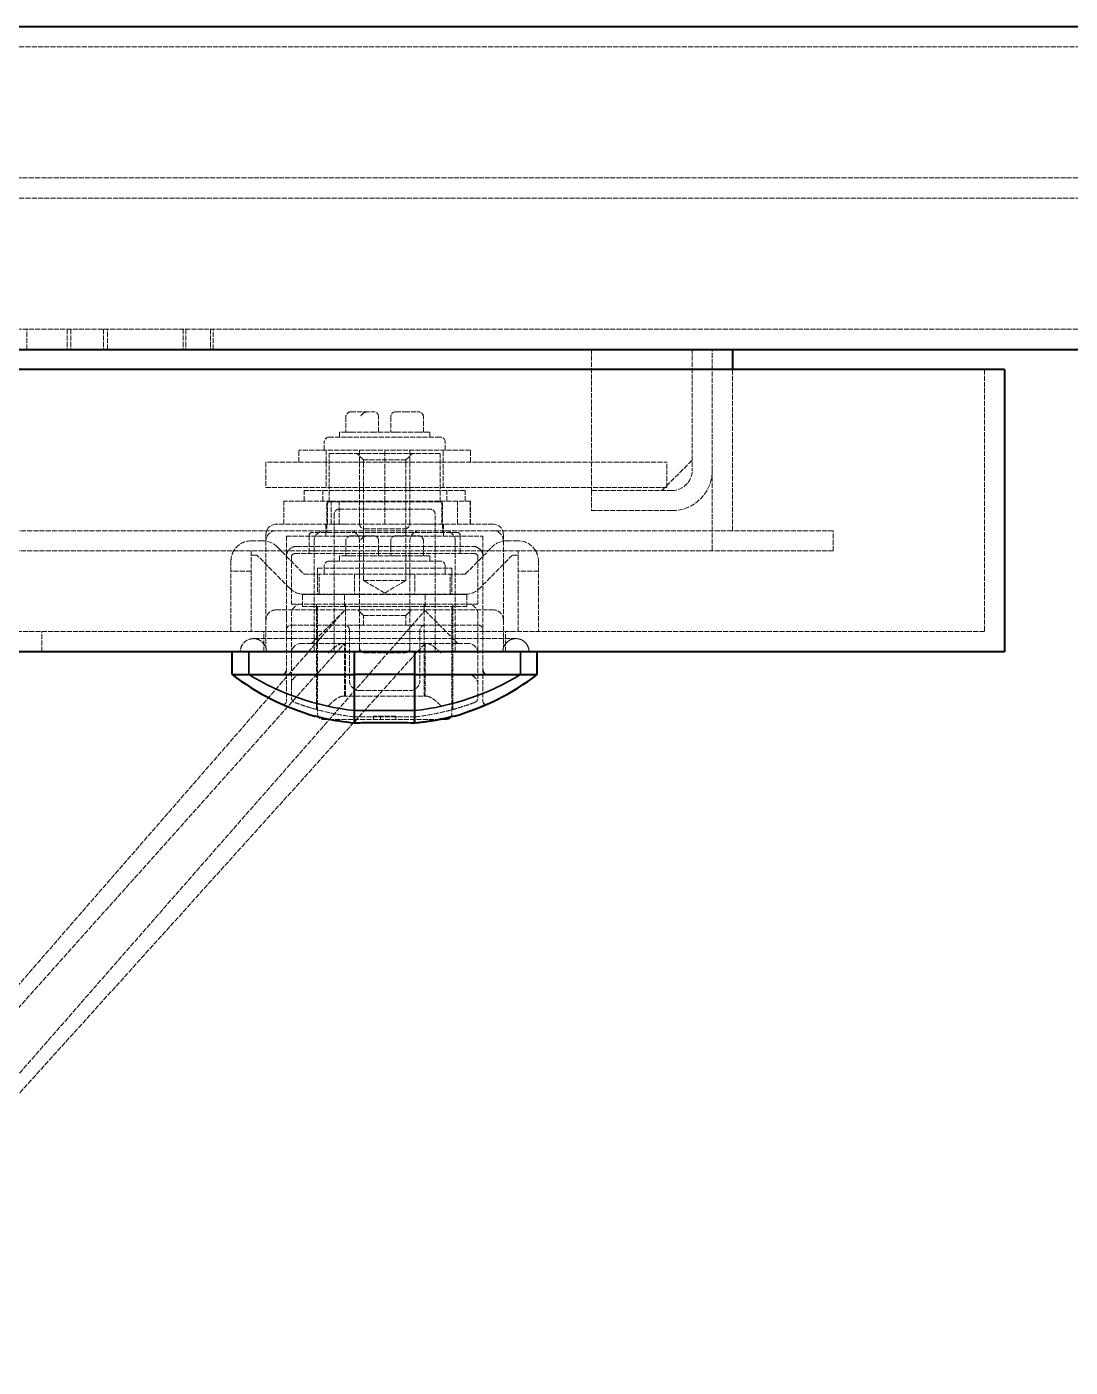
# Model space of a CAD drawing. Header units: millimetres. Extents: x 0 to 3567, y 0 to 2523.
# Drawn here: x 999.9 to 1103.4, y 1100.4 to 1233.4 of the extents above; entities that cross this region are included whole.
import ezdxf

# ---------------------------------------------------------------- set-up
doc = ezdxf.new("R2010")
doc.units = ezdxf.units.MM
doc.header["$LTSCALE"] = 3
doc.linetypes.add('DASHED', pattern=[0.2067, 0.1654, -0.0413])
for name, color, linetype, lineweight, true_color in [('가려진 것(ISO)', 2, 'DASHED', 18, 0xffff00), ('가시적인 것(ISO)', 3, 'Continuous', 40, 0x00ff00), ('가시적인 좁은 것(ISO)', 3, 'Continuous', 35, 0x00ff00)]:
    doc.layers.add(name, color=color, linetype=linetype, lineweight=lineweight, true_color=true_color)

msp = doc.modelspace()

# ---------------------------------------------------------------- linework, layer by layer
at = {"layer": '가려진 것(ISO)'}
for p, q in [((1204.9382, 1231.412), (678.9382, 1231.412)), ((709.9382, 1218.412), (1173.9382, 1218.412)), ((1173.9382, 1216.412), (709.9382, 1216.412)), ((678.9382, 1203.412), (1204.9382, 1203.412)), ((999.9382, 1201.412), (999.9382, 1203.412)), ((1003.9382, 1203.412), (1003.9382, 1201.412)), ((1004.3172, 1203.412), (1004.3172, 1201.412)), ((1007.5592, 1203.412), (1007.5592, 1201.412)), ((1007.9382, 1201.412), (1007.9382, 1203.412)), ((1015.4382, 1203.412), (1015.4382, 1201.412)), ((1015.7087, 1203.412), (1015.7087, 1201.412)), ((1018.1677, 1203.412), (1018.1677, 1201.412)), ((1018.4382, 1201.412), (1018.4382, 1203.412)), ((1055.9382, 1201.412), (1055.9382, 1187.412)), ((1065.9382, 1201.412), (1065.9382, 1189.412)), ((1067.9382, 1189.412), (1067.9382, 1201.412)), ((1069.9382, 1199.412), (1069.9382, 1183.412)), ((1094.9382, 1199.412), (1094.9382, 1173.412)), ((1031.5896, 1194.712), (1031.5896, 1193.212)), ((1032.0896, 1195.212), (1033.4463, 1195.212)), ((1033.4463, 1195.212), (1034.3382, 1195.212)), ((1034.8382, 1193.212), (1034.8382, 1194.712)), ((1036.0382, 1194.712), (1036.0382, 1193.212)), ((1036.5382, 1195.212), (1037.4301, 1195.212)), ((1037.4301, 1195.212), (1038.7868, 1195.212)), ((1039.2868, 1193.212), (1039.2868, 1194.712)), ((1031.0215, 1193.212), (1030.9545, 1193.212)), ((1030.9545, 1193.212), (1030.9545, 1192.712)), ((1031.6566, 1193.212), (1031.0215, 1193.212)), ((1031.6566, 1193.212), (1032.0896, 1193.212)), ((1032.0896, 1193.212), (1034.3382, 1193.212)), ((1036.5382, 1193.212), (1034.3382, 1193.212)), ((1036.5382, 1193.212), (1038.7868, 1193.212)), ((1038.7868, 1193.212), (1039.2198, 1193.212)), ((1039.8549, 1193.212), (1039.2198, 1193.212)), ((1039.9219, 1193.212), (1039.8549, 1193.212)), ((1039.9219, 1193.212), (1039.9219, 1192.712)), ((1029.4382, 1191.412), (1029.4382, 1192.212)), ((1040.9382, 1192.712), (1029.9382, 1192.712)), ((1041.4382, 1191.412), (1041.4382, 1192.212)), ((1028.6377, 1190.212), (1023.6377, 1190.212)), ((1023.6377, 1190.212), (1023.6377, 1187.712)), ((1043.9382, 1191.412), (1026.9382, 1191.412)), ((1026.9382, 1190.212), (1026.9382, 1191.412)), ((1028.6377, 1190.212), (1054.4382, 1190.212)), ((1029.6399, 1191.412), (1029.6399, 1187.712)), ((1029.9228, 1191.0928), (1035.4382, 1191.0928)), ((1029.9228, 1186.2856), (1029.9228, 1191.0928)), ((1033.3382, 1190.4428), (1032.6882, 1191.0928)), ((1032.9382, 1191.412), (1032.9382, 1184.112)), ((1037.5382, 1190.4428), (1033.3382, 1190.4428)), ((1033.3382, 1178.4928), (1033.3382, 1190.4428)), ((1035.4382, 1187.712), (1035.4382, 1191.412)), ((1035.4382, 1191.0928), (1040.9536, 1191.0928)), ((1037.5382, 1190.4428), (1038.1882, 1191.0928)), ((1037.5382, 1178.4928), (1037.5382, 1190.4428)), ((1037.9382, 1191.412), (1037.9382, 1184.112)), ((1040.9536, 1186.2856), (1040.9536, 1191.0928)), ((1041.2365, 1187.712), (1041.2365, 1191.412)), ((1043.9382, 1190.212), (1043.9382, 1191.412)), ((1054.4382, 1190.212), (1063.4382, 1190.212)), ((1062.9382, 1187.412), (1065.9382, 1190.412)), ((1063.4382, 1187.712), (1063.4382, 1190.212)), ((1067.9382, 1189.412), (1067.9382, 1181.412)), ((1023.6377, 1187.712), (1028.6377, 1187.712)), ((1054.4382, 1187.712), (1028.6377, 1187.712)), ((1035.4382, 1186.362), (1035.4382, 1187.712)), ((1063.4382, 1187.712), (1054.4382, 1187.712)), ((1030.139, 1186.362), (1025.4382, 1186.362)), ((1025.4382, 1184.062), (1025.4382, 1186.362)), ((1043.4382, 1187.412), (1027.4382, 1187.412)), ((1027.4382, 1186.362), (1027.4382, 1187.412)), ((1029.2882, 1186.362), (1029.2882, 1187.412)), ((1029.7813, 1184.062), (1029.7813, 1186.362)), ((1035.3724, 1186.2928), (1029.9886, 1186.2928)), ((1030.139, 1186.362), (1030.9339, 1186.362)), ((1030.139, 1184.062), (1030.139, 1186.362)), ((1043.9382, 1186.362), (1030.9339, 1186.362)), ((1030.9339, 1184.062), (1030.9339, 1186.362)), ((1035.3724, 1186.2928), (1035.3724, 1186.2928)), ((1035.4382, 1184.062), (1035.4382, 1186.362)), ((1040.8878, 1186.2928), (1035.504, 1186.2928)), ((1041.0951, 1184.062), (1041.0951, 1186.362)), ((1041.5882, 1186.362), (1041.5882, 1187.412)), ((1042.6466, 1184.062), (1042.6466, 1186.362)), ((1043.4382, 1186.362), (1043.4382, 1187.412)), ((1043.9187, 1184.062), (1043.9187, 1186.362)), ((1043.9382, 1184.062), (1043.9382, 1186.362)), ((1063.9382, 1187.412), (1055.9382, 1187.412)), ((1055.9382, 1187.412), (1055.9382, 1185.412)), ((1029.6882, 1185.9928), (1029.6882, 1183.2428)), ((1030.4382, 1185.062), (1030.4382, 1171.412)), ((1030.9382, 1185.562), (1039.9382, 1185.562)), ((1040.4382, 1171.412), (1040.4382, 1185.062)), ((1041.1882, 1185.9928), (1041.1882, 1183.2428)), ((1055.9382, 1185.412), (1063.9382, 1185.412)), ((1030.4382, 1184.062), (1024.6649, 1184.062)), ((1029.5882, 1184.062), (1029.5882, 1182.862)), ((1030.4382, 1184.062), (1030.9382, 1184.062)), ((1031.2493, 1184.062), (1030.9382, 1184.062)), ((1031.2493, 1184.062), (1031.4752, 1184.062)), ((1039.4012, 1184.062), (1031.4752, 1184.062)), ((1033.4382, 1183.612), (1037.4382, 1183.612)), ((1039.4012, 1184.062), (1039.6271, 1184.062)), ((1039.9382, 1184.062), (1039.6271, 1184.062)), ((1039.9382, 1184.062), (1040.4382, 1184.062)), ((1046.2115, 1184.062), (1040.4382, 1184.062)), ((1041.2882, 1184.062), (1041.2882, 1182.862)), ((813.9382, 1183.412), (1069.9382, 1183.412)), ((1022.1882, 1182.412), (1023.3508, 1182.412)), ((1023.6649, 1183.062), (1023.6649, 1174.562)), ((1025.6882, 1182.862), (1045.1882, 1182.862)), ((1025.6882, 1182.862), (1025.6882, 1173.562)), ((1027.9382, 1182.9428), (1027.9382, 1181.1428)), ((1042.6382, 1183.2428), (1028.2382, 1183.2428)), ((1028.4382, 1171.412), (1028.4382, 1182.412)), ((1031.5896, 1182.412), (1031.5896, 1180.912)), ((1032.0896, 1182.912), (1033.4463, 1182.912)), ((1032.9382, 1179.112), (1032.9382, 1182.412)), ((1033.4463, 1182.912), (1034.3382, 1182.912)), ((1034.8382, 1180.912), (1034.8382, 1182.412)), ((1036.0382, 1182.412), (1036.0382, 1180.912)), ((1036.5382, 1182.912), (1037.4301, 1182.912)), ((1037.4301, 1182.912), (1038.7868, 1182.912)), ((1037.9382, 1179.112), (1037.9382, 1182.412)), ((1039.2868, 1180.912), (1039.2868, 1182.412)), ((1042.4382, 1171.412), (1042.4382, 1182.412)), ((1042.9382, 1182.9428), (1042.9382, 1181.1428)), ((1045.1882, 1182.862), (1045.1882, 1173.562)), ((1047.2115, 1183.062), (1047.2115, 1174.562)), ((1047.5256, 1182.412), (1048.6882, 1182.412)), ((1079.9382, 1183.412), (1069.9382, 1183.412)), ((1079.9382, 1181.412), (1079.9382, 1183.412)), ((813.9382, 1181.412), (1069.9382, 1181.412)), ((1022.1882, 1181.412), (1022.1882, 1177.412)), ((1022.7632, 1181.0086), (1022.1882, 1181.0086)), ((1026.0132, 1177.7086), (1022.7632, 1181.0086)), ((1024.7758, 1181.8153), (1027.4382, 1179.112)), ((1044.3882, 1181.1428), (1026.4882, 1181.1428)), ((1026.6882, 1181.862), (1044.1882, 1181.862)), ((1031.0215, 1180.912), (1030.9545, 1180.912)), ((1030.9545, 1180.912), (1030.9545, 1180.412)), ((1031.6566, 1180.912), (1031.0215, 1180.912)), ((1031.6566, 1180.912), (1032.0896, 1180.912)), ((1032.0896, 1180.912), (1034.3382, 1180.912)), ((1036.5382, 1180.912), (1034.3382, 1180.912)), ((1036.5382, 1180.912), (1038.7868, 1180.912)), ((1038.7868, 1180.912), (1039.2198, 1180.912)), ((1039.8549, 1180.912), (1039.2198, 1180.912)), ((1039.9219, 1180.912), (1039.8549, 1180.912)), ((1039.9219, 1180.912), (1039.9219, 1180.412)), ((1043.4382, 1179.112), (1046.1006, 1181.8153)), ((1044.1882, 1181.862), (1044.1905, 1181.862)), ((1048.1132, 1181.0086), (1044.8632, 1177.7086)), ((1048.6882, 1181.0086), (1048.1132, 1181.0086)), ((1048.6882, 1177.412), (1048.6882, 1181.412)), ((1079.9382, 1181.412), (1069.9382, 1181.412)), ((1020.1882, 1180.412), (1020.1882, 1177.412)), ((1026.1882, 1180.8428), (1026.1882, 1176.1428)), ((1028.7882, 1179.7043), (1042.0882, 1179.7043)), ((1028.7882, 1179.7043), (1028.7882, 1177.1043)), ((1029.4382, 1179.112), (1029.4382, 1179.912)), ((1040.9382, 1180.412), (1029.9382, 1180.412)), ((1041.4382, 1179.112), (1041.4382, 1179.912)), ((1042.0882, 1179.7043), (1042.0882, 1177.1043)), ((1044.6882, 1180.8428), (1044.6882, 1176.1428)), ((1050.6882, 1180.412), (1050.6882, 1177.412)), ((1022.1882, 1179.412), (1020.1882, 1179.412)), ((1027.4382, 1179.112), (1043.4382, 1179.112)), ((1028.9382, 1177.112), (1028.9382, 1179.112)), ((1032.4382, 1179.112), (1032.4382, 1177.112)), ((1032.9382, 1179.112), (1032.9382, 1171.812)), ((1033.3382, 1178.4928), (1037.5382, 1178.4928)), ((1035.4382, 1177.231), (1033.3382, 1178.4928)), ((1035.4382, 1177.231), (1037.5382, 1178.4928)), ((1037.9382, 1179.112), (1037.9382, 1171.812)), ((1038.4382, 1179.112), (1038.4382, 1177.112)), ((1041.9382, 1177.112), (1041.9382, 1179.112)), ((1050.6882, 1179.412), (1048.6882, 1179.412)), ((1020.1882, 1173.412), (1020.1882, 1177.412)), ((1022.1882, 1177.412), (1022.1882, 1173.412)), ((1031.4382, 1177.1043), (1027.2882, 1177.1043)), ((1027.2882, 1175.9043), (1027.2882, 1177.1043)), ((1043.4382, 1177.112), (1027.4382, 1177.112)), ((1032.4382, 1177.1043), (1031.4382, 1177.1043)), ((1031.4382, 1175.9043), (1031.4382, 1177.1043)), ((1032.4382, 1177.1043), (1038.4382, 1177.1043)), ((1039.4382, 1177.1043), (1038.4382, 1177.1043)), ((1043.5882, 1177.1043), (1039.4382, 1177.1043)), ((1039.4382, 1175.9043), (1039.4382, 1177.1043)), ((1043.5882, 1175.9043), (1043.5882, 1177.1043)), ((1048.6882, 1173.412), (1048.6882, 1177.412)), ((1050.6882, 1177.412), (1050.6882, 1173.412)), ((1024.6649, 1175.562), (1046.2115, 1175.562)), ((1044.6882, 1176.1428), (1026.1882, 1176.1428)), ((1027.2882, 1175.9043), (1031.4382, 1175.9043)), ((1028.6882, 1176.1428), (1028.6882, 1165.6761)), ((1028.7882, 1175.9043), (1028.7882, 1165.2043)), ((1032.4382, 1175.9043), (1031.4382, 1175.9043)), ((1031.5382, 1176.1428), (1031.5382, 1167.0043)), ((1032.4382, 1175.9043), (1038.4382, 1175.9043)), ((1033.3382, 1175.012), (1032.7882, 1175.562)), ((1037.5382, 1175.012), (1038.0882, 1175.562)), ((1039.4382, 1175.9043), (1038.4382, 1175.9043)), ((1039.3382, 1176.1428), (1039.3382, 1167.0043)), ((1039.4382, 1175.9043), (1043.5882, 1175.9043)), ((1042.0882, 1175.9043), (1042.0882, 1165.2043)), ((1042.1882, 1176.1428), (1042.1882, 1165.6761)), ((1023.6649, 1174.562), (1023.6649, 1171.7804)), ((1026.1882, 1171.2428), (1026.1882, 1175.1428)), ((1031.4382, 1175.4928), (1028.1882, 1172.2428)), ((1037.5382, 1175.012), (1033.3382, 1175.012)), ((1033.3382, 1174.062), (1033.3382, 1175.012)), ((1037.5382, 1174.062), (1037.5382, 1175.012)), ((1039.4382, 1175.4928), (1042.6882, 1172.2428)), ((1044.6882, 1175.1428), (1044.6882, 1171.2428)), ((1047.2115, 1174.562), (1047.2115, 1171.7804)), ((1094.9382, 1173.412), (788.9382, 1173.412)), ((1001.4382, 1171.412), (1001.4382, 1173.412)), ((1023.4382, 1171.412), (1023.4382, 1173.412)), ((1025.6882, 1173.562), (1025.6882, 1166.4905)), ((1026.1882, 1174.062), (1044.6882, 1174.062)), ((1031.9382, 1173.562), (1031.9382, 1168.562)), ((1038.9382, 1173.562), (1038.9382, 1168.562)), ((1045.1882, 1173.562), (1045.1882, 1166.4905)), ((1047.4382, 1171.412), (1047.4382, 1173.412)), ((1022.4182, 1172.712), (1022.4099, 1172.712)), ((1048.4582, 1172.712), (1022.4182, 1172.712)), ((1031.2689, 1172.2428), (1027.1882, 1172.2428)), ((1031.4382, 1172.2428), (1031.2689, 1172.2428)), ((1031.4382, 1172.2428), (1039.4382, 1172.2428)), ((1031.4382, 1167.0043), (1031.4382, 1172.2428)), ((1032.9382, 1171.412), (1032.9382, 1171.812)), ((1037.9382, 1171.412), (1037.9382, 1171.812)), ((1039.6075, 1172.2428), (1039.4382, 1172.2428)), ((1039.4382, 1172.2428), (1039.4382, 1167.0043)), ((1039.6075, 1172.2428), (1043.6882, 1172.2428)), ((1048.4665, 1172.712), (1048.4582, 1172.712)), ((1026.1882, 1171.2428), (1026.1882, 1166.8486)), ((1033.4382, 1171.312), (1037.4382, 1171.312)), ((1044.6882, 1166.8484), (1044.6882, 1171.2428)), ((1031.2689, 1167.0043), (1039.6075, 1167.0043)), ((1032.9382, 1167.562), (1037.9382, 1167.562)), ((1034.3382, 1164.7043), (1034.3382, 1165.0043)), ((1036.5382, 1165.0043), (1034.3382, 1165.0043)), ((1035.0382, 1164.7043), (1035.0382, 1165.0043)), ((1036.5382, 1164.7043), (1036.5382, 1165.0043)), ((1029.2882, 1164.7043), (1041.5882, 1164.7043))]:
    msp.add_line(p, q, dxfattribs=at)
for centre, radius, start, end in [((1032.0896, 1194.712), 0.5, 90, 180), ((1034.3382, 1194.712), 0.5, 0, 90), ((1036.5382, 1194.712), 0.5, 90, 180), ((1038.7868, 1194.712), 0.5, 0, 90), ((1029.9382, 1192.212), 0.5, 90, 180), ((1040.9382, 1192.212), 0.5, 0, 90), ((1063.9382, 1189.412), 4, 270, 0), ((1063.9382, 1189.412), 2, 270, 0), ((1029.9882, 1185.9928), 0.3, 102.598028, 180), ((1040.8882, 1185.9928), 0.3, 0, 77.401972), ((1030.9382, 1185.062), 0.5, 90, 180), ((1039.9382, 1185.062), 0.5, 0, 90), ((1024.6649, 1183.062), 1, 90, 180), ((1033.4382, 1184.112), 0.5, 180, 270), ((1037.4382, 1184.112), 0.5, 270, 0), ((1046.2115, 1183.062), 1, 0, 90), ((1022.1882, 1180.412), 2, 90.000036, 150), ((1023.3508, 1180.412), 2, 44.562636, 89.999964), ((1024.6649, 1182.412), 1, 90, 180), ((1028.2382, 1182.9428), 0.3, 90, 180), ((1029.4382, 1182.412), 1, 90, 180), ((1032.0896, 1182.412), 0.5, 90, 180), ((1031.9382, 1182.412), 1, 0, 90), ((1034.3382, 1182.412), 0.5, 0, 90), ((1036.5382, 1182.412), 0.5, 90, 180), ((1038.9382, 1182.412), 1, 90, 180), ((1038.7868, 1182.412), 0.5, 0, 90), ((1041.4382, 1182.412), 1, 0, 90), ((1042.6382, 1182.9428), 0.3, 0, 90), ((1047.5256, 1180.412), 2, 90.000037, 135.437364), ((1046.2115, 1182.412), 1, 0, 90), ((1048.6882, 1180.412), 2, 30, 89.999964), ((1026.4882, 1180.8428), 0.3, 90, 180), ((1044.3882, 1180.8428), 0.3, 0, 90), ((1029.9382, 1179.912), 0.5, 90, 180), ((1040.9382, 1179.912), 0.5, 0, 90), ((1027.4382, 1179.112), 2, 224.562636, 270), ((1043.4382, 1179.112), 2, 270, 315.437364), ((1027.1882, 1175.1428), 1, 90, 180), ((1043.6882, 1175.1428), 1, 0, 90), ((1031.4382, 1173.562), 0.5, 0, 90), ((1039.4382, 1173.562), 0.5, 90, 180), ((1022.4099, 1171.412), 1.3, 90, 180), ((1022.4099, 1171.412), 1.3, 0, 90), ((1027.1882, 1171.2428), 1, 90, 180), ((1033.4382, 1171.812), 0.5, 180, 270), ((1037.4382, 1171.812), 0.5, 270, 0), ((1043.6882, 1171.2428), 1, 0, 90), ((1048.4665, 1171.412), 1.3, 90, 180), ((1048.4665, 1171.412), 1.3, 0, 90), ((1027.1882, 1168.1428), 1, 90, 180), ((1043.6882, 1168.1428), 1, 0, 90), ((1032.9382, 1168.562), 1, 180, 270), ((1037.9382, 1168.562), 1, 270, 0), ((1025.3882, 1166.4905), 0.3, 246.083466, 0), ((1026.6882, 1166.8486), 0.5, 180, 249.490916), ((1045.4882, 1166.4905), 0.3, 180, 293.916534), ((1029.2882, 1165.2043), 0.5, 180, 270), ((1041.5882, 1165.2043), 0.5, 270, 0)]:
    msp.add_arc(centre, radius, start, end, dxfattribs=at)
for centre, major_axis, ratio, start_param, end_param in [((1033.4463, 1194.712), (-0.433, -0.433), 0.57728011, 4.18872495, 5.23606248), ((1033.735, 1194.712), (-0.5774, 0), 0.8660254, 4.71238898, 5.23598776), ((1033.4463, 1182.412), (-0.433, -0.433), 0.57728011, 4.18872495, 5.23606248), ((1033.735, 1182.412), (-0.5774, 0), 0.8660254, 4.71238898, 5.23598776), ((1025.3717, 1169.1428), (0.3165, 0), 0.00001, 5.87748083, 6.28216147), ((1045.504, 1169.1429), (0.3158, 0), 0.00001, 3.14161254, 3.54689438)]:
    msp.add_ellipse(centre, major_axis=major_axis, ratio=ratio, start_param=start_param, end_param=end_param, dxfattribs=at)
for points in [[(1029.9886, 1186.2928), (1029.9679, 1186.2928), (1029.9452, 1186.2906), (1029.9228, 1186.2856)], [(1035.504, 1186.2928), (1035.4833, 1186.2928), (1035.4606, 1186.2906), (1035.4382, 1186.2856)], [(1040.8878, 1186.2928), (1040.9085, 1186.2928), (1040.9313, 1186.2906), (1040.9536, 1186.2856)], [(1026.0449, 1181.6276), (1026.084, 1181.6604), (1026.1249, 1181.6897), (1026.1673, 1181.7156)], [(1026.3113, 1181.7882), (1026.4303, 1181.8367), (1026.5588, 1181.862), (1026.6882, 1181.862)], [(1045.1734, 1181.0337), (1045.1831, 1180.9779), (1045.1882, 1180.9197), (1045.1882, 1180.862)], [(1025.6882, 1174.8794), (1025.6882, 1174.9289), (1025.6882, 1174.9806), (1025.6882, 1175.0323)], [(1025.6882, 1174.4799), (1025.6882, 1174.5475), (1025.6882, 1174.622), (1025.6882, 1174.7037)], [(1038.4612, 1164.9456), (1038.4569, 1164.9456), (1038.4505, 1164.9456), (1038.4208, 1164.9456), (1038.3847, 1164.9456), (1038.3426, 1164.9456), (1038.2949, 1164.9456), (1038.2411, 1164.9456), (1038.1809, 1164.9456), (1038.1137, 1164.9456), (1038.0395, 1164.9456), (1037.9589, 1164.9456), (1037.8722, 1164.9456), (1037.7772, 1164.9456), (1037.6744, 1164.9456), (1037.5635, 1164.9456), (1037.4442, 1164.9456), (1037.3166, 1164.9456), (1037.1805, 1164.9456), (1037.0358, 1164.9456), (1036.8824, 1164.9456), (1036.7203, 1164.9456), (1036.5497, 1164.9456), (1036.3706, 1164.9456), (1036.1834, 1164.9456), (1035.9873, 1164.9456), (1035.7846, 1164.9456), (1035.5769, 1164.9456), (1035.3659, 1164.9456), (1035.1536, 1164.9456), (1034.9418, 1164.9456), (1034.7324, 1164.9456), (1034.5271, 1164.9456), (1034.3278, 1164.9456), (1034.1361, 1164.9456), (1033.9537, 1164.9456), (1033.7822, 1164.9456), (1033.6232, 1164.9456), (1033.4773, 1164.9456), (1033.3438, 1164.9456), (1033.2221, 1164.9456), (1033.1114, 1164.9456), (1033.011, 1164.9456), (1032.9204, 1164.9456), (1032.8373, 1164.9456), (1032.7615, 1164.9456), (1032.6937, 1164.9456), (1032.6333, 1164.9456), (1032.58, 1164.9456), (1032.5328, 1164.9456), (1032.4913, 1164.9456), (1032.4556, 1164.9456), (1032.4263, 1164.9456), (1032.4152, 1164.9456), (1032.4152, 1164.9456)], [(1043.5751, 1165.418), (1043.2347, 1165.3014), (1042.856, 1165.1798), (1042.4462, 1165.0605)], [(1032.4383, 1164.3274), (1032.4383, 1164.3274), (1032.4384, 1164.3274), (1032.4385, 1164.3274)], [(1038.438, 1164.3274), (1038.438, 1164.3274), (1038.4381, 1164.3274), (1038.4382, 1164.3274)]]:
    msp.add_open_spline(points, degree=3, dxfattribs=at)
for points, knots in [([(1029.9228, 1186.2856), (1029.9452, 1186.2906), (1029.9679, 1186.2928), (1029.9886, 1186.2928), (1029.9886, 1186.2928), (1029.9886, 1186.2928)], [-0.17329249326, -0.17329249326, -0.17329249326, -0.17329249326, -0.16449836577, -0.16449836577, -0.16449709592, -0.16449709592, -0.16449709592, -0.16449709592]), ([(1035.4382, 1186.2856), (1035.4158, 1186.2906), (1035.3931, 1186.2928), (1035.3724, 1186.2928), (1035.3724, 1186.2928), (1035.3724, 1186.2928)], [-0.17329249333, -0.17329249333, -0.17329249333, -0.17329249333, -0.16449836577, -0.16449836577, -0.16449683489, -0.16449683489, -0.16449683489, -0.16449683489]), ([(1040.9536, 1186.2856), (1040.9313, 1186.2906), (1040.9085, 1186.2928), (1040.8878, 1186.2928), (1040.8878, 1186.2928), (1040.8878, 1186.2928)], [-0.17329249334, -0.17329249334, -0.17329249334, -0.17329249334, -0.16449836577, -0.16449836577, -0.16449709614, -0.16449709614, -0.16449709614, -0.16449709614]), ([(1020.1882, 1180.412), (1020.1885, 1180.7086), (1020.2556, 1180.9587), (1020.394, 1181.3182), (1020.4313, 1181.3744), (1020.4562, 1181.412)], [0.33262756, 0.33262756, 0.33262756, 0.33262756, 0.466363989, 0.466363989, 0.612669946, 0.612669946, 0.612669946, 0.612669946]), ([(1026.0449, 1181.6276), (1026.0445, 1181.6272), (1026.0441, 1181.6269), (1026.0437, 1181.6265), (1026.0192, 1181.6059), (1025.9963, 1181.5846), (1025.9748, 1181.5627), (1025.9533, 1181.5409), (1025.9333, 1181.5185), (1025.9145, 1181.4955), (1025.8957, 1181.4725), (1025.8781, 1181.449), (1025.8616, 1181.4248), (1025.8451, 1181.4005), (1025.8297, 1181.3756), (1025.8153, 1181.3498), (1025.8009, 1181.324), (1025.7875, 1181.2974), (1025.7752, 1181.2699), (1025.7629, 1181.2423), (1025.7516, 1181.2138), (1025.7416, 1181.1843), (1025.7316, 1181.1549), (1025.7227, 1181.1244), (1025.715, 1181.0919), (1025.7073, 1181.0593), (1025.7008, 1181.0247), (1025.696, 1180.9865), (1025.6912, 1180.9483), (1025.6882, 1180.9066), (1025.6882, 1180.862)], [0.398856972, 0.398856972, 0.398856972, 0.398856972, 0.4, 0.4, 0.4, 0.466666667, 0.466666667, 0.466666667, 0.533333333, 0.533333333, 0.533333333, 0.6, 0.6, 0.6, 0.666666667, 0.666666667, 0.666666667, 0.733333333, 0.733333333, 0.733333333, 0.8, 0.8, 0.8, 0.866666667, 0.866666667, 0.866666667, 0.933333333, 0.933333333, 0.933333333, 1, 1, 1, 1]), ([(1025.6882, 1180.862), (1025.6882, 1180.958), (1025.7024, 1181.0551), (1025.7332, 1181.1588), (1025.7372, 1181.1713), (1025.7414, 1181.1838)], [0, 0, 0, 0, 0.0287960814, 0.0287960814, 0.0327791259, 0.0327791259, 0.0327791259, 0.0327791259]), ([(1025.6882, 1180.862), (1025.6882, 1180.928), (1025.6949, 1180.9947), (1025.7129, 1181.0843), (1025.7192, 1181.1103), (1025.7264, 1181.1356)], [0, 0, 0, 0, 0.0198167572, 0.0198167572, 0.0281010457, 0.0281010457, 0.0281010457, 0.0281010457]), ([(1025.7414, 1181.1838), (1025.7714, 1181.2719), (1025.8128, 1181.3527), (1025.8868, 1181.462), (1025.9156, 1181.4985), (1025.9461, 1181.5322)], [0, 0, 0, 0, 0.0298015073, 0.0298015073, 0.0465323093, 0.0465323093, 0.0465323093, 0.0465323093]), ([(1026.6882, 1181.862), (1026.6388, 1181.862), (1026.5917, 1181.8583), (1026.5473, 1181.852), (1026.503, 1181.8457), (1026.4614, 1181.8368), (1026.422, 1181.8259), (1026.3826, 1181.815), (1026.3453, 1181.8021), (1026.3101, 1181.7878), (1026.275, 1181.7734), (1026.2418, 1181.7575), (1026.2105, 1181.7405), (1026.1957, 1181.7324), (1026.1813, 1181.7241), (1026.1673, 1181.7156)], [0, 0, 0, 0, 0.066666667, 0.066666667, 0.066666667, 0.133333333, 0.133333333, 0.133333333, 0.2, 0.2, 0.2, 0.266666667, 0.266666667, 0.266666667, 0.298219601, 0.298219601, 0.298219601, 0.298219601]), ([(1044.8472, 1181.6141), (1044.8349, 1181.6249), (1044.8222, 1181.6355), (1044.8091, 1181.6459), (1044.7804, 1181.6686), (1044.7497, 1181.6904), (1044.7166, 1181.711), (1044.6835, 1181.7316), (1044.648, 1181.751), (1044.6099, 1181.7687), (1044.5718, 1181.7864), (1044.5311, 1181.8025), (1044.4874, 1181.8162), (1044.4438, 1181.8298), (1044.3972, 1181.8412), (1044.3474, 1181.8492), (1044.2975, 1181.8573), (1044.2443, 1181.862), (1044.1882, 1181.862)], [0.636108262, 0.636108262, 0.636108262, 0.636108262, 0.666666667, 0.666666667, 0.666666667, 0.733333333, 0.733333333, 0.733333333, 0.8, 0.8, 0.8, 0.866666667, 0.866666667, 0.866666667, 0.933333333, 0.933333333, 0.933333333, 1, 1, 1, 1]), ([(1044.2525, 1181.8599), (1044.3958, 1181.8507), (1044.5361, 1181.8106), (1044.681, 1181.7323), (1044.6982, 1181.7224), (1044.7151, 1181.7119)], [0, 0, 0, 0, 0.0575595583, 0.0575595583, 0.0654059462, 0.0654059462, 0.0654059462, 0.0654059462]), ([(1044.8472, 1181.6141), (1044.8977, 1181.5699), (1044.9451, 1181.5194), (1045.0328, 1181.4026), (1045.073, 1181.3349), (1045.1053, 1181.2606)], [0, 0, 0, 0, 0.0255359172, 0.0255359172, 0.0522460375, 0.0522460375, 0.0522460375, 0.0522460375]), ([(1045.1882, 1180.862), (1045.1882, 1180.8909), (1045.1869, 1180.9192), (1045.1846, 1180.9468), (1045.1823, 1180.9744), (1045.1788, 1181.0011), (1045.1744, 1181.0276), (1045.1699, 1181.0541), (1045.1644, 1181.0802), (1045.158, 1181.106), (1045.1515, 1181.1317), (1045.1441, 1181.157), (1045.1354, 1181.1826), (1045.1268, 1181.2081), (1045.1169, 1181.234), (1045.1055, 1181.2603), (1045.1054, 1181.2604), (1045.1054, 1181.2605), (1045.1053, 1181.2606)], [0, 0, 0, 0, 0.066666667, 0.066666667, 0.066666667, 0.133333333, 0.133333333, 0.133333333, 0.2, 0.2, 0.2, 0.266666667, 0.266666667, 0.266666667, 0.333333333, 0.333333333, 0.333333333, 0.333587341, 0.333587341, 0.333587341, 0.333587341]), ([(1050.4203, 1181.412), (1050.4451, 1181.3744), (1050.4825, 1181.3182), (1050.6208, 1180.9587), (1050.688, 1180.7086), (1050.6882, 1180.412)], [-0.612669946, -0.612669946, -0.612669946, -0.612669946, -0.466363989, -0.466363989, -0.33262756, -0.33262756, -0.33262756, -0.33262756]), ([(1024.6649, 1175.562), (1024.3457, 1175.562), (1024.0835, 1175.4155), (1023.7429, 1175.0273), (1023.6649, 1174.7834), (1023.6649, 1174.562)], [-0.474925775, -0.474925775, -0.474925775, -0.474925775, -0.237462887, -0.237462887, 0, 0, 0, 0]), ([(1047.2115, 1174.562), (1047.2115, 1174.7834), (1047.1336, 1175.0273), (1046.7929, 1175.4155), (1046.5307, 1175.562), (1046.2115, 1175.562)], [-1.433090566, -1.433090566, -1.433090566, -1.433090566, -1.195627679, -1.195627679, -0.958164791, -0.958164791, -0.958164791, -0.958164791]), ([(1025.6882, 1173.562), (1025.6882, 1173.6726), (1025.7272, 1173.7948), (1025.8981, 1173.9892), (1026.0299, 1174.062), (1026.1882, 1174.062)], [0, 0, 0, 0, 0.150259873, 0.150259873, 0.300519745, 0.300519745, 0.300519745, 0.300519745]), ([(1025.8764, 1173.9528), (1025.8342, 1173.9192), (1025.797, 1173.878), (1025.739, 1173.788), (1025.7172, 1173.7381), (1025.6974, 1173.6612), (1025.6929, 1173.6352), (1025.6898, 1173.6026), (1025.6893, 1173.5962), (1025.6887, 1173.5849), (1025.6885, 1173.58), (1025.6883, 1173.5739), (1025.6883, 1173.5725), (1025.6883, 1173.5701), (1025.6883, 1173.5691), (1025.6882, 1173.5675), (1025.6882, 1173.5669), (1025.6882, 1173.5655), (1025.6882, 1173.565), (1025.6882, 1173.5641), (1025.6882, 1173.5638), (1025.6882, 1173.5631), (1025.6882, 1173.5631), (1025.6882, 1173.5631), (1025.6882, 1173.5631), (1025.6882, 1173.5632), (1025.6882, 1173.5642), (1025.6882, 1173.566), (1025.6882, 1173.5664), (1025.6882, 1173.5668)], [0, 0, 0, 0, 0.0162068896, 0.0162068896, 0.0321288167, 0.0321288167, 0.0400170102, 0.0400170102, 0.0419486292, 0.0419486292, 0.0434016958, 0.0434016958, 0.0438711424, 0.0438711424, 0.0442772819, 0.0442772819, 0.0446812726, 0.0446812726, 0.0454876453, 0.0454876453, 0.0466813214, 0.0466813214, 0.0497671377, 0.0497671377, 0.0502594641, 0.0502594641, 0.060989732, 0.060989732, 0.0635883959, 0.0635883959, 0.0635883959, 0.0635883959]), ([(1044.6882, 1174.062), (1044.8465, 1174.062), (1044.9783, 1173.9892), (1045.1492, 1173.7948), (1045.1882, 1173.6726), (1045.1882, 1173.562)], [0.591638864, 0.591638864, 0.591638864, 0.591638864, 0.741898736, 0.741898736, 0.892158609, 0.892158609, 0.892158609, 0.892158609]), ([(1022.4182, 1172.712), (1022.3056, 1172.712), (1022.1928, 1172.6973), (1022.0835, 1172.6681), (1021.9742, 1172.639), (1021.8684, 1172.5955), (1021.77, 1172.5388), (1021.6715, 1172.4822), (1021.5804, 1172.4125), (1021.4998, 1172.3321), (1021.4193, 1172.2517), (1021.3493, 1172.1605), (1021.2924, 1172.062), (1021.2355, 1171.9634), (1021.1916, 1171.8574), (1021.1623, 1171.7478), (1021.133, 1171.6382), (1021.1182, 1171.525), (1021.1182, 1171.412)], [0, 0, 0, 0, 0.16666667, 0.16666667, 0.16666667, 0.33333333, 0.33333333, 0.33333333, 0.5, 0.5, 0.5, 0.66666667, 0.66666667, 0.66666667, 0.83333333, 0.83333333, 0.83333333, 1, 1, 1, 1]), ([(1023.7182, 1171.412), (1023.7182, 1171.5248), (1023.7034, 1171.6379), (1023.6742, 1171.7473), (1023.645, 1171.8567), (1023.6013, 1171.9626), (1023.5446, 1172.061), (1023.4879, 1172.1594), (1023.4181, 1172.2505), (1023.3377, 1172.331), (1023.2572, 1172.4115), (1023.1661, 1172.4813), (1023.0676, 1172.5382), (1022.969, 1172.595), (1022.863, 1172.6388), (1022.7535, 1172.668), (1022.644, 1172.6972), (1022.531, 1172.712), (1022.4182, 1172.712)], [0, 0, 0, 0, 0.16666667, 0.16666667, 0.16666667, 0.33333333, 0.33333333, 0.33333333, 0.5, 0.5, 0.5, 0.66666667, 0.66666667, 0.66666667, 0.83333333, 0.83333333, 0.83333333, 1, 1, 1, 1]), ([(1031.2689, 1172.2428), (1031.2642, 1172.2428), (1031.2595, 1172.2427), (1031.1998, 1172.2402), (1031.1353, 1172.2245), (1030.9803, 1172.1667), (1030.8897, 1172.1214), (1030.6753, 1171.9958), (1030.5509, 1171.9093), (1030.3226, 1171.7311), (1030.2167, 1171.6393), (1030.0158, 1171.4481), (1029.9206, 1171.3475), (1029.8346, 1171.2458), (1029.8334, 1171.2443), (1029.8321, 1171.2428)], [-0.19610765, -0.19610765, -0.19610765, -0.19610765, -0.193556472, -0.193556472, -0.16478853, -0.16478853, -0.130895591, -0.130895591, -0.085716488, -0.085716488, -0.04378836, -0.04378836, 0, 0, 0.000647112, 0.000647112, 0.000647112, 0.000647112]), ([(1039.6075, 1172.2428), (1039.6122, 1172.2428), (1039.6169, 1172.2427), (1039.6766, 1172.2402), (1039.7411, 1172.2245), (1039.8961, 1172.1667), (1039.9867, 1172.1214), (1040.2011, 1171.9958), (1040.3255, 1171.9093), (1040.5538, 1171.7311), (1040.6597, 1171.6393), (1040.8606, 1171.4481), (1040.9558, 1171.3475), (1041.0418, 1171.2458), (1041.043, 1171.2443), (1041.0443, 1171.2428)], [0.209634233, 0.209634233, 0.209634233, 0.209634233, 0.212752238, 0.212752238, 0.247911905, 0.247911905, 0.289335253, 0.289335253, 0.344552349, 0.344552349, 0.395796162, 0.395796162, 0.449313518, 0.449313518, 0.450104406, 0.450104406, 0.450104406, 0.450104406]), ([(1047.1582, 1171.412), (1047.1582, 1171.5486), (1047.1799, 1171.685), (1047.2221, 1171.8145), (1047.2643, 1171.944), (1047.3269, 1172.0666), (1047.4066, 1172.1763), (1047.4863, 1172.286), (1047.583, 1172.3827), (1047.6926, 1172.4626), (1047.8022, 1172.5425), (1047.925, 1172.6054), (1048.0547, 1172.6478), (1048.1844, 1172.6901), (1048.3211, 1172.712), (1048.4582, 1172.712)], [0, 0, 0, 0, 0.2, 0.2, 0.2, 0.4, 0.4, 0.4, 0.6, 0.6, 0.6, 0.8, 0.8, 0.8, 1, 1, 1, 1]), ([(1048.4582, 1172.712), (1048.5953, 1172.712), (1048.732, 1172.6901), (1048.8617, 1172.6478), (1048.9914, 1172.6054), (1049.1142, 1172.5425), (1049.2238, 1172.4626), (1049.3334, 1172.3827), (1049.4301, 1172.286), (1049.5098, 1172.1763), (1049.5895, 1172.0666), (1049.6521, 1171.944), (1049.6943, 1171.8145), (1049.7365, 1171.685), (1049.7582, 1171.5486), (1049.7582, 1171.412)], [0, 0, 0, 0, 0.2, 0.2, 0.2, 0.4, 0.4, 0.4, 0.6, 0.6, 0.6, 0.8, 0.8, 0.8, 1, 1, 1, 1]), ([(1025.6872, 1169.6428), (1025.6836, 1169.5917), (1025.671, 1169.5373), (1025.6395, 1169.456), (1025.627, 1169.4296), (1025.5918, 1169.3658), (1025.5669, 1169.33), (1025.499, 1169.2502), (1025.4521, 1169.21), (1025.3556, 1169.1563), (1025.3091, 1169.1428), (1025.2666, 1169.1428)], [-0.0707812005, -0.0707812005, -0.0707812005, -0.0707812005, -0.0554619635, -0.0554619635, -0.0476429769, -0.0476429769, -0.0354768856, -0.0354768856, -0.0172173939, -0.0172173939, -0.0000010422, -0.0000010422, -0.0000010422, -0.0000010422]), ([(1025.6872, 1169.6428), (1025.6853, 1169.6159), (1025.6812, 1169.5895), (1025.6708, 1169.5362), (1025.6642, 1169.5093), (1025.6439, 1169.4308), (1025.6287, 1169.3791), (1025.6089, 1169.2859), (1025.6019, 1169.2309), (1025.6251, 1169.1579), (1025.6457, 1169.1428), (1025.6626, 1169.1428)], [0.000001, 0.000001, 0.000001, 0.000001, 0.0081161226, 0.0081161226, 0.0172801377, 0.0172801377, 0.0368124179, 0.0368124179, 0.0561770731, 0.0561770731, 0.0720283438, 0.0720283438, 0.0720283438, 0.0720283438]), ([(1032.4382, 1169.6428), (1032.4382, 1169.5782), (1032.4395, 1169.5133), (1032.442, 1169.4528), (1032.4444, 1169.3924), (1032.4482, 1169.3364), (1032.4528, 1169.2898), (1032.4575, 1169.2432), (1032.4631, 1169.2059), (1032.4693, 1169.1808), (1032.4754, 1169.1557), (1032.482, 1169.1428), (1032.4886, 1169.1428)], [0, 0, 0, 0, 0.25, 0.25, 0.25, 0.5, 0.5, 0.5, 0.75, 0.75, 0.75, 1, 1, 1, 1]), ([(1038.3878, 1169.1428), (1038.3879, 1169.1428), (1038.388, 1169.1428), (1038.3949, 1169.1433), (1038.4015, 1169.1569), (1038.4136, 1169.2079), (1038.419, 1169.2442), (1038.4282, 1169.3353), (1038.4318, 1169.3891), (1038.4356, 1169.48), (1038.4366, 1169.5129), (1038.4379, 1169.5783), (1038.4382, 1169.6105), (1038.4382, 1169.6428)], [-0.0003658706, -0.0003658706, -0.0003658706, -0.0003658706, 0, 0, 0.0199010461, 0.0199010461, 0.0392588893, 0.0392588893, 0.0585795852, 0.0585795852, 0.0688861924, 0.0688861924, 0.0785802991, 0.0785802991, 0.0785802991, 0.0785802991]), ([(1045.2138, 1169.1428), (1045.2307, 1169.1428), (1045.2512, 1169.1579), (1045.2745, 1169.2308), (1045.2675, 1169.2857), (1045.2478, 1169.379), (1045.2325, 1169.4307), (1045.2122, 1169.5092), (1045.2056, 1169.5362), (1045.1952, 1169.5895), (1045.1911, 1169.6159), (1045.1892, 1169.6428)], [0.000001, 0.000001, 0.000001, 0.000001, 0.024489744, 0.024489744, 0.054427799, 0.054427799, 0.084635184, 0.084635184, 0.09880659, 0.09880659, 0.111353737, 0.111353737, 0.111353737, 0.111353737]), ([(1045.1892, 1169.6428), (1045.1928, 1169.5917), (1045.2054, 1169.5373), (1045.2369, 1169.456), (1045.2494, 1169.4296), (1045.2846, 1169.3658), (1045.3095, 1169.33), (1045.3774, 1169.2502), (1045.4243, 1169.21), (1045.5208, 1169.1563), (1045.5673, 1169.1428), (1045.6098, 1169.1428)], [0.0000018341, 0.0000018341, 0.0000018341, 0.0000018341, 0.015415401, 0.015415401, 0.0232826604, 0.0232826604, 0.0355238411, 0.0355238411, 0.0538959094, 0.0538959094, 0.0712183108, 0.0712183108, 0.0712183108, 0.0712183108]), ([(1032.4152, 1164.9456), (1031.9156, 1165.0053), (1031.4425, 1165.0767), (1030.9883, 1165.1572), (1030.5341, 1165.2378), (1030.0989, 1165.3281), (1029.7033, 1165.4195), (1029.3078, 1165.5109), (1028.9517, 1165.6031), (1028.6413, 1165.6891), (1028.3308, 1165.775), (1028.0659, 1165.8545), (1027.8411, 1165.9248), (1027.6162, 1165.995), (1027.4314, 1166.056), (1027.2773, 1166.1081), (1027.1233, 1166.1602), (1027.0001, 1166.2034), (1026.9009, 1166.2387), (1026.8017, 1166.274), (1026.7265, 1166.3014), (1026.6695, 1166.3223), (1026.6125, 1166.3432), (1026.5737, 1166.3576), (1026.5488, 1166.3669), (1026.524, 1166.3761), (1026.513, 1166.3802), (1026.513, 1166.3802)], [0, 0, 0, 0, 0.11111111, 0.11111111, 0.11111111, 0.22222222, 0.22222222, 0.22222222, 0.33333333, 0.33333333, 0.33333333, 0.44444444, 0.44444444, 0.44444444, 0.55555556, 0.55555556, 0.55555556, 0.66666667, 0.66666667, 0.66666667, 0.77777778, 0.77777778, 0.77777778, 0.88888889, 0.88888889, 0.88888889, 1, 1, 1, 1]), ([(1031.2689, 1167.0043), (1031.2642, 1167.0043), (1031.2595, 1167.0042), (1031.1998, 1167.0016), (1031.1353, 1166.9859), (1030.9803, 1166.9281), (1030.8897, 1166.8828), (1030.6753, 1166.7573), (1030.5509, 1166.6707), (1030.3226, 1166.4925), (1030.2167, 1166.4008), (1030.0158, 1166.2095), (1029.9206, 1166.1089), (1029.8346, 1166.0072), (1029.8334, 1166.0058), (1029.8321, 1166.0043)], [-0.19610765, -0.19610765, -0.19610765, -0.19610765, -0.193556472, -0.193556472, -0.16478853, -0.16478853, -0.130895591, -0.130895591, -0.085716488, -0.085716488, -0.04378836, -0.04378836, 0, 0, 0.000647112, 0.000647112, 0.000647112, 0.000647112]), ([(1038.4612, 1164.9456), (1038.8918, 1164.997), (1039.3074, 1165.0579), (1039.7073, 1165.1258), (1040.1072, 1165.1938), (1040.4915, 1165.2691), (1040.8543, 1165.348), (1041.2172, 1165.4269), (1041.5585, 1165.5096), (1041.8743, 1165.592), (1042.1901, 1165.6745), (1042.4802, 1165.7567), (1042.7416, 1165.8349), (1043.0029, 1165.9131), (1043.2355, 1165.9873), (1043.4377, 1166.0542), (1043.6399, 1166.1211), (1043.8119, 1166.1807), (1043.9496, 1166.2295), (1044.0874, 1166.2784), (1044.1911, 1166.3164), (1044.2596, 1166.3417), (1044.328, 1166.3669), (1044.3612, 1166.3794), (1044.3649, 1166.3808)], [0, 0, 0, 0, 0.125, 0.125, 0.125, 0.25, 0.25, 0.25, 0.375, 0.375, 0.375, 0.5, 0.5, 0.5, 0.625, 0.625, 0.625, 0.75, 0.75, 0.75, 0.875, 0.875, 0.875, 1, 1, 1, 1]), ([(1039.6075, 1167.0043), (1039.6122, 1167.0043), (1039.6169, 1167.0042), (1039.6766, 1167.0016), (1039.7411, 1166.9859), (1039.8961, 1166.9281), (1039.9867, 1166.8828), (1040.2011, 1166.7573), (1040.3255, 1166.6707), (1040.5538, 1166.4925), (1040.6597, 1166.4008), (1040.8606, 1166.2095), (1040.9558, 1166.1089), (1041.0418, 1166.0072), (1041.043, 1166.0058), (1041.0443, 1166.0043)], [0.209634233, 0.209634233, 0.209634233, 0.209634233, 0.212752238, 0.212752238, 0.247911906, 0.247911906, 0.289335253, 0.289335253, 0.344552349, 0.344552349, 0.395796162, 0.395796162, 0.449313518, 0.449313518, 0.450104406, 0.450104406, 0.450104406, 0.450104406]), ([(1044.365, 1166.3808), (1044.428, 1166.4046), (1044.4849, 1166.4405), (1044.5333, 1166.4867), (1044.5817, 1166.5329), (1044.6212, 1166.5896), (1044.6477, 1166.6516), (1044.6743, 1166.7136), (1044.6881, 1166.7809), (1044.6882, 1166.8484)], [0.000000025, 0.000000025, 0.000000025, 0.000000025, 0.333333333, 0.333333333, 0.333333333, 0.666666667, 0.666666667, 0.666666667, 1, 1, 1, 1]), ([(1045.5918, 1166.209), (1045.5948, 1166.2101), (1045.5979, 1166.2113), (1045.6024, 1166.2131), (1045.6039, 1166.2137), (1045.6062, 1166.2147), (1045.607, 1166.215), (1045.608, 1166.2155), (1045.6082, 1166.2156), (1045.6086, 1166.2157), (1045.6087, 1166.2158), (1045.6091, 1166.216), (1045.6093, 1166.2161), (1045.6096, 1166.2162), (1045.6097, 1166.2162), (1045.6098, 1166.2163)], [0, 0, 0, 0, 0.00097449514, 0.00097449514, 0.0014672886, 0.0014672886, 0.00172858393, 0.00172858393, 0.00180845574, 0.00180845574, 0.0018762776, 0.0018762776, 0.00199036387, 0.00199036387, 0.00211495227, 0.00211495227, 0.00211495227, 0.00211495227]), ([(1032.4472, 1164.3263), (1032.4609, 1164.3269), (1032.4748, 1164.3378), (1032.4873, 1164.3584), (1032.5026, 1164.3834), (1032.516, 1164.4213), (1032.5261, 1164.468), (1032.5362, 1164.5148), (1032.5428, 1164.5705), (1032.5453, 1164.6265)], [0.059526695, 0.059526695, 0.059526695, 0.059526695, 0.333333333, 0.333333333, 0.333333333, 0.666666667, 0.666666667, 0.666666667, 0.999999999, 0.999999999, 0.999999999, 0.999999999]), ([(1038.3311, 1164.6265), (1038.3335, 1164.5704), (1038.34, 1164.5148), (1038.3501, 1164.468), (1038.3602, 1164.4213), (1038.3738, 1164.3834), (1038.3891, 1164.3584), (1038.4017, 1164.3378), (1038.4156, 1164.3269), (1038.4293, 1164.3263)], [0, 0, 0, 0, 0.333333333, 0.333333333, 0.333333333, 0.666666667, 0.666666667, 0.666666667, 0.940448375, 0.940448375, 0.940448375, 0.940448375])]:
    msp.add_open_spline(points, degree=3, knots=knots, dxfattribs=at)
for points, weights in [([(1031.4382, 1175.4928), (912.2498, 1038.7337), (1031.4382, 1172.2428)], [2.18606992019, 2.18606992019, 1.55453860991]), ([(1039.4382, 1172.2428), (919.3253, 1038.7337), (1039.4382, 1175.4928)], [1.55453860991, 2.18606992019, 2.18606992019])]:
    msp.add_rational_spline(points, weights, degree=2, dxfattribs=at)
at = {"layer": '가시적인 것(ISO)'}
for p, q in [((1206.9382, 1233.412), (676.9382, 1233.412)), ((676.9382, 1201.412), (1206.9382, 1201.412)), ((1069.9382, 1201.412), (1069.9382, 1199.412)), ((1096.9382, 1199.412), (786.9382, 1199.412)), ((1096.9382, 1199.412), (1096.9382, 1171.412)), ((1096.9382, 1171.412), (786.9382, 1171.412)), ((1020.3007, 1169.1428), (1020.3007, 1171.412)), ((1032.4382, 1169.1428), (1032.4382, 1171.412)), ((1038.4382, 1169.1428), (1038.4382, 1171.412)), ((1050.5757, 1169.1428), (1050.5757, 1171.412)), ((1038.4382, 1169.1428), (1032.4382, 1169.1428)), ((1032.4382, 1165.5712), (1032.4382, 1169.1428)), ((1038.4382, 1165.5712), (1038.4382, 1169.1428)), ((1032.4382, 1164.3274), (1032.4382, 1165.5712)), ((1038.4382, 1164.3274), (1038.4382, 1165.5712))]:
    msp.add_line(p, q, dxfattribs=at)
for start, end in [(232.891459, 253.987162), (286.012838, 307.108541)]:
    msp.add_arc((1035.4382, 1189.152), 25.09, start, end, dxfattribs=at)
for points, knots in [([(1020.3007, 1169.1428), (1020.3565, 1169.1428), (1020.4401, 1169.1428), (1020.8587, 1169.1428), (1021.0331, 1169.1429), (1021.4518, 1169.1428), (1021.696, 1169.1428), (1021.9747, 1169.1428)], [-0.794182825, -0.794182825, -0.794182825, -0.794182825, -0.397060479, -0.397060479, -0.1985164, -0.1985164, -0.000001, -0.000001, -0.000001, -0.000001]), ([(1021.9747, 1169.1428), (1022.4781, 1169.1428), (1023.0785, 1169.1429), (1024.4775, 1169.1428), (1025.274, 1169.1429), (1026.6095, 1169.1428), (1027.0772, 1169.1429), (1028.2996, 1169.1428), (1029.0783, 1169.1428), (1030.3041, 1169.1428), (1030.7208, 1169.1428), (1031.5699, 1169.1428), (1032.0016, 1169.1428), (1032.4382, 1169.1428)], [-1.4373876, -1.4373876, -1.4373876, -1.4373876, -1.07799796, -1.07799796, -0.71829101, -0.71829101, -0.53864198, -0.53864198, -0.26919777, -0.26919777, -0.13451784, -0.13451784, -0.000001, -0.000001, -0.000001, -0.000001]), ([(1038.4382, 1169.1428), (1038.8748, 1169.1428), (1039.3065, 1169.1428), (1040.1556, 1169.1428), (1040.5723, 1169.1428), (1041.7981, 1169.1428), (1042.5769, 1169.1428), (1043.7992, 1169.1429), (1044.2669, 1169.1428), (1045.6024, 1169.1429), (1046.3989, 1169.1428), (1047.7979, 1169.1429), (1048.3983, 1169.1428), (1048.9017, 1169.1428)], [-1.43451955, -1.43451955, -1.43451955, -1.43451955, -1.30026929, -1.30026929, -1.16585639, -1.16585639, -0.89694514, -0.89694514, -0.71765182, -0.71765182, -0.35866508, -0.35866508, -0.000001, -0.000001, -0.000001, -0.000001]), ([(1048.9017, 1169.1428), (1049.1804, 1169.1428), (1049.4246, 1169.1428), (1049.8433, 1169.1429), (1050.0177, 1169.1428), (1050.4363, 1169.1428), (1050.5199, 1169.1428), (1050.5757, 1169.1428)], [-0.79365146, -0.79365146, -0.79365146, -0.79365146, -0.595268882, -0.595268882, -0.396857642, -0.396857642, -0.000001, -0.000001, -0.000001, -0.000001]), ([(1032.4439, 1164.3263), (1031.4226, 1164.4258), (1030.4436, 1164.5778), (1029.205, 1164.8504), (1028.8503, 1164.9398), (1028.5171, 1165.0355)], [0, 0, 0, 0, 0.321773695, 0.321773695, 0.459943574, 0.459943574, 0.459943574, 0.459943574]), ([(1042.3593, 1165.0355), (1041.5319, 1164.798), (1040.5611, 1164.5975), (1039.1665, 1164.4051), (1038.8027, 1164.3624), (1038.4326, 1164.3263)], [0, 0, 0, 0, 0.343124535, 0.343124535, 0.459743791, 0.459743791, 0.459743791, 0.459743791])]:
    msp.add_open_spline(points, degree=3, knots=knots, dxfattribs=at)
for points in [[(1045.4804, 1166.1593), (1045.3899, 1166.1198), (1045.2509, 1166.0596), (1045.0686, 1165.9838)], [(1032.4385, 1164.3274), (1032.4413, 1164.3265), (1032.4442, 1164.3262), (1032.4472, 1164.3263)], [(1035.4394, 1164.3644), (1034.4303, 1164.3644), (1033.4099, 1164.349), (1032.4472, 1164.3262)], [(1038.4293, 1164.3262), (1037.4673, 1164.3489), (1036.4477, 1164.3643), (1035.4394, 1164.3644)], [(1038.4293, 1164.3263), (1038.4322, 1164.3262), (1038.4351, 1164.3265), (1038.438, 1164.3274)]]:
    msp.add_open_spline(points, degree=3, dxfattribs=at)
at = {"layer": '가시적인 좁은 것(ISO)'}
for p, q in [((1021.9747, 1169.1428), (1021.9747, 1171.412)), ((1048.9017, 1169.1428), (1048.9017, 1171.412)), ((1038.4382, 1165.5712), (1032.4382, 1165.5712))]:
    msp.add_line(p, q, dxfattribs=at)
for centre, major_axis, ratio, start_param, end_param in [((1035.4382, 1189.3708), (-25.09, 0), 0.95542491, 1.0043829, 1.45094002), ((1035.4382, 1189.3708), (-25.09, 0), 0.95542491, 1.69065264, 2.13720975), ((1035.4394, 1164.6644), (0, -0.3), 0.00012283, 0, 0.09109107)]:
    msp.add_ellipse(centre, major_axis=major_axis, ratio=ratio, start_param=start_param, end_param=end_param, dxfattribs=at)
for points, knots in [([(1028.5171, 1165.0355), (1028.8899, 1164.9285), (1029.2852, 1164.8306), (1029.6944, 1164.7433), (1029.7628, 1164.7287), (1029.8315, 1164.7144), (1029.9008, 1164.7004), (1030.2459, 1164.6305), (1030.6025, 1164.5671), (1030.9814, 1164.509), (1031.1312, 1164.4861), (1031.2844, 1164.464), (1031.441, 1164.4429), (1031.76, 1164.3999), (1032.0929, 1164.3611), (1032.4382, 1164.3274)], [0.000000002, 0.000000002, 0.000000002, 0.000000002, 0.333333333, 0.333333333, 0.333333333, 0.389038849, 0.389038849, 0.389038849, 0.666666667, 0.666666667, 0.666666667, 0.776400558, 0.776400558, 0.776400558, 0.999989144, 0.999989144, 0.999989144, 0.999989144]), ([(1038.4382, 1164.3274), (1038.7202, 1164.3549), (1039.0018, 1164.3866), (1039.2825, 1164.4228), (1039.4448, 1164.4437), (1039.6068, 1164.4661), (1039.7682, 1164.49), (1040.1279, 1164.5432), (1040.4848, 1164.6038), (1040.8398, 1164.6733), (1040.9195, 1164.6889), (1040.9991, 1164.705), (1041.0786, 1164.7215), (1041.5122, 1164.8117), (1041.943, 1164.916), (1042.3593, 1165.0355)], [0.000007929, 0.000007929, 0.000007929, 0.000007929, 0.211194987, 0.211194987, 0.211194987, 0.333333333, 0.333333333, 0.333333333, 0.605566963, 0.605566963, 0.605566963, 0.666666667, 0.666666667, 0.666666667, 0.999999987, 0.999999987, 0.999999987, 0.999999987]), ([(1032.4382, 1164.3274), (1032.7917, 1164.3359), (1033.1637, 1164.3436), (1033.5569, 1164.3498), (1033.6505, 1164.3513), (1033.7453, 1164.3528), (1033.8414, 1164.3541), (1034.341, 1164.361), (1034.8742, 1164.3656), (1035.4394, 1164.3656)], [0, 0, 0, 0, 0.40386338, 0.40386338, 0.40386338, 0.5, 0.5, 0.5, 1, 1, 1, 1]), ([(1035.4394, 1164.3656), (1035.9151, 1164.3656), (1036.4024, 1164.3623), (1036.9026, 1164.3559), (1036.9437, 1164.3554), (1036.9849, 1164.3548), (1037.0262, 1164.3543), (1037.4872, 1164.3479), (1037.959, 1164.3389), (1038.4382, 1164.3274)], [0.000000008, 0.000000008, 0.000000008, 0.000000008, 0.5, 0.5, 0.5, 0.541100474, 0.541100474, 0.541100474, 0.999998195, 0.999998195, 0.999998195, 0.999998195])]:
    msp.add_open_spline(points, degree=3, knots=knots, dxfattribs=at)

doc.saveas('drawing.dxf')
